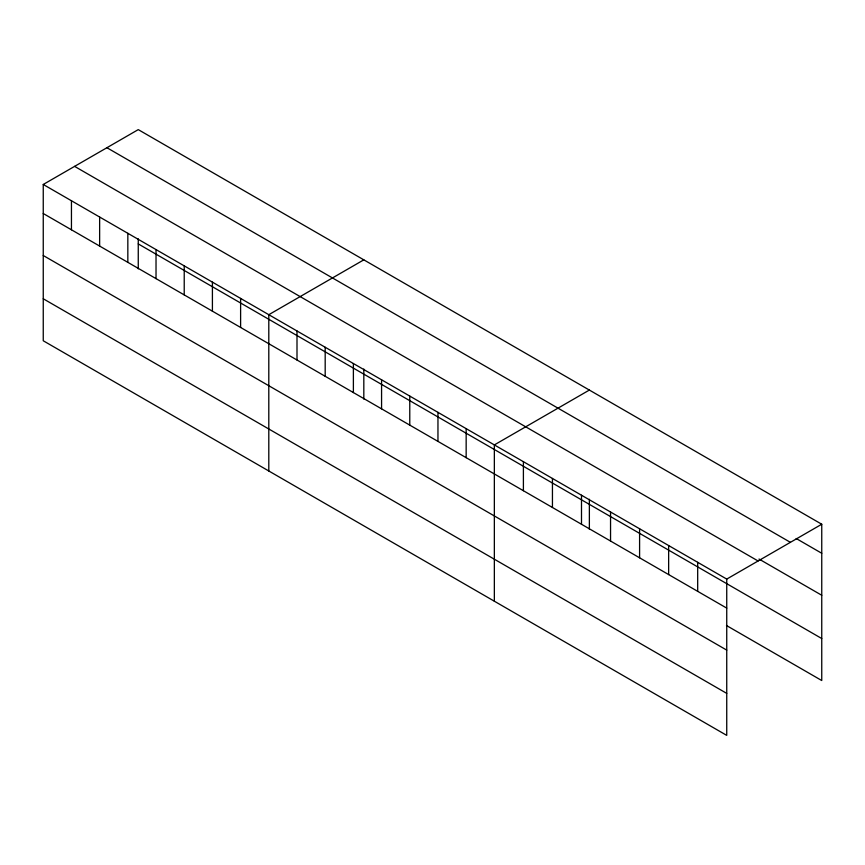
<?xml version="1.0" encoding="UTF-8"?>
<svg xmlns="http://www.w3.org/2000/svg" width="865" height="865" viewBox="0 0 865 865"><rect width="100%" height="100%" fill="white"/><g stroke="black" fill="none" stroke-linecap="round" stroke-linejoin="round"><path stroke-width="1.3" d="M43.25 184.472L726.741 579.085L726.741 735.38L43.25 340.767L43.25 184.472L138.259 129.62L821.75 524.233L821.75 680.528L726.47 625.514M363.819 259.846L268.799 314.698L268.799 470.993M589.368 390.061L494.348 444.913L494.348 601.218M726.741 579.085L821.75 524.233M796.189 538.506L821.75 553.265M106.914 147.72L790.394 542.333M759.005 559.039L821.75 595.261M74.606 166.372L758.086 560.985M138.259 243.919L821.75 638.532M43.25 213.514L726.741 608.117M43.25 255.51L726.741 650.112M43.25 298.771L726.741 693.384M697.687 562.315L697.687 591.346M668.645 545.545L668.645 574.576M639.592 528.774L639.592 557.806M610.549 512.004L610.549 541.036M589.368 499.267L589.368 529.293M581.496 495.234L581.496 524.266M552.443 478.453L552.443 507.496M523.401 461.683L523.401 490.725M466.159 428.64L466.159 457.671M437.96 412.356L437.96 441.399M409.772 396.084L409.772 425.126M381.573 379.811L381.573 408.842M363.819 369.052L363.819 399.079M353.385 363.527L353.385 392.569M325.186 347.254L325.186 376.286M296.998 330.971L296.998 360.013M240.611 298.414L240.611 327.457M212.412 282.141L212.412 311.173M184.223 265.869L184.223 294.9M156.024 249.585L156.024 278.627M138.259 238.827L138.259 268.853M127.836 233.312L127.836 262.344M99.637 217.029L99.637 246.071M71.449 200.756L71.449 229.787"/></g></svg>
